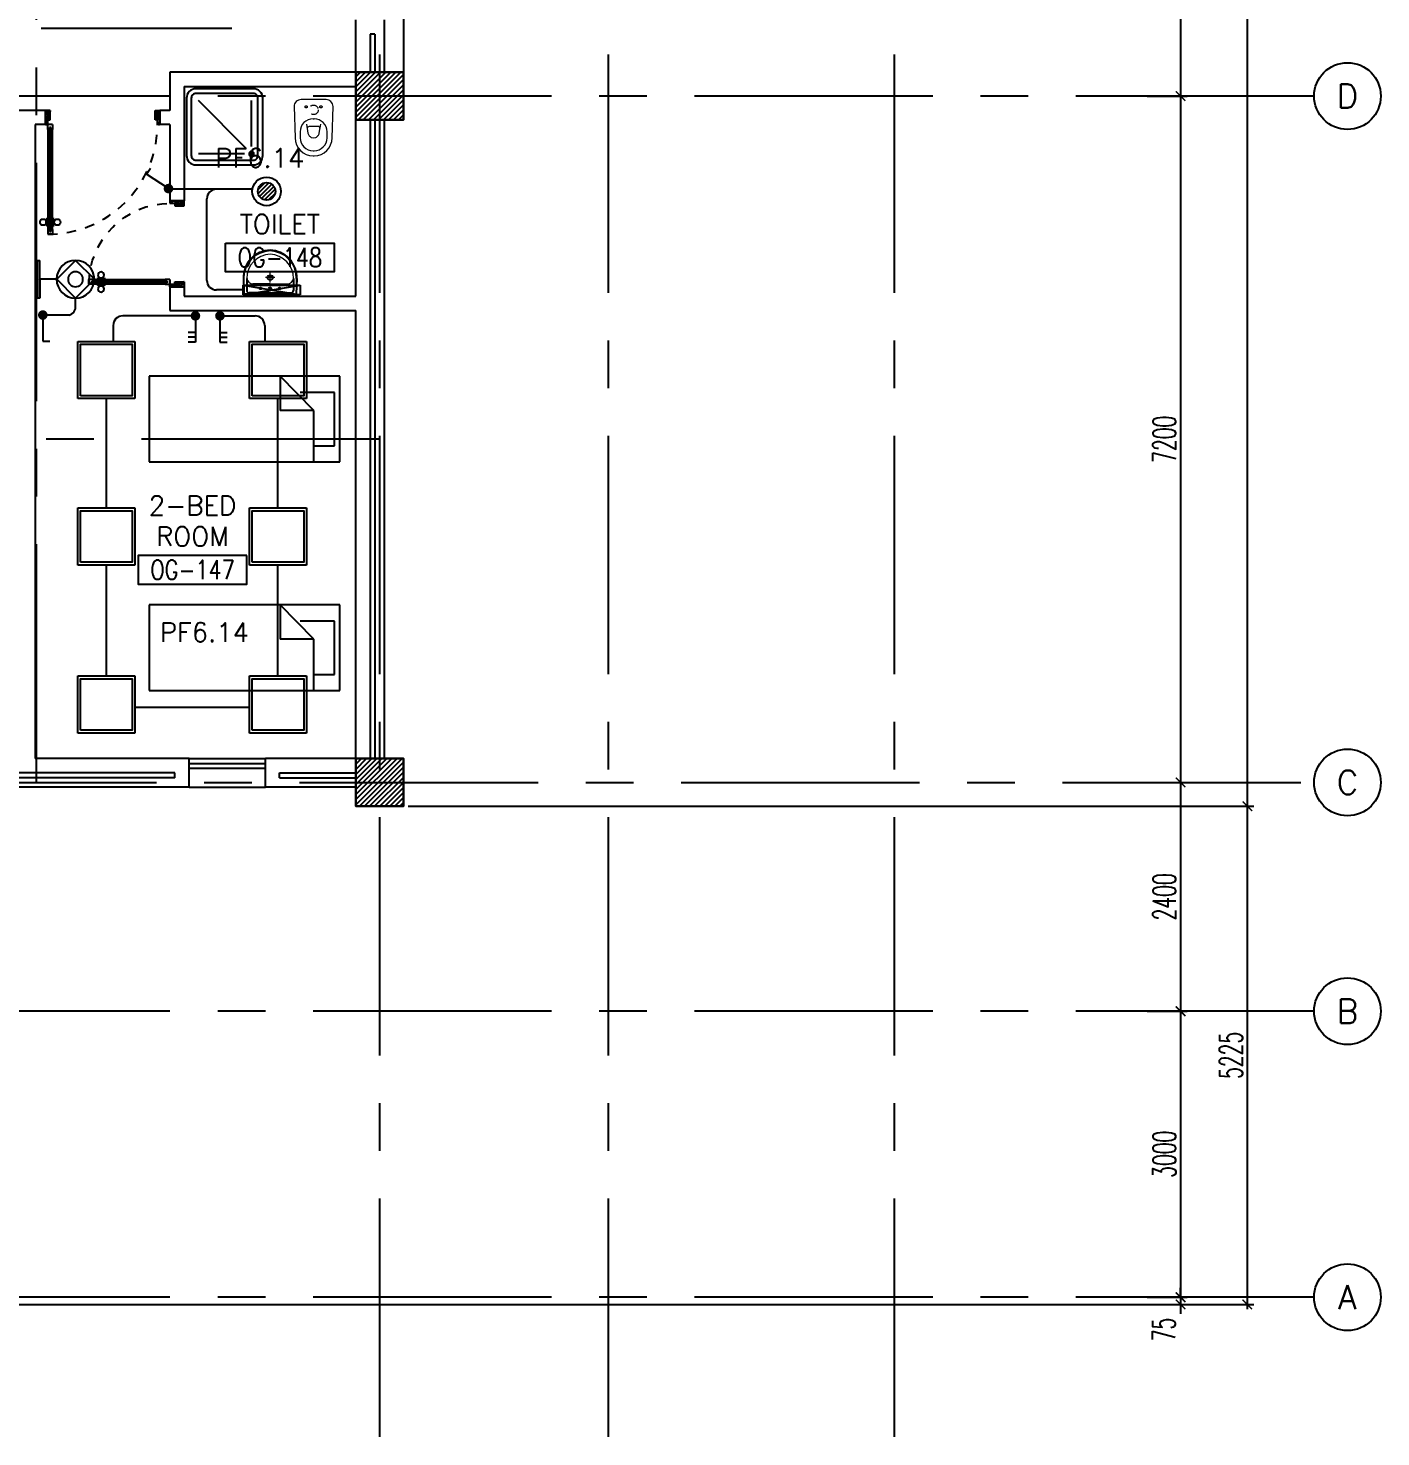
# Model space of a CAD drawing. Extents: x -0.3 to 93.5, y -1.1 to 78.4.
# Drawn here: x 79.34 to 93.53, y -1.11 to 13.66 of the extents above; entities that cross this region are included whole.
import ezdxf
from ezdxf.enums import TextEntityAlignment as Align

# ---------------------------------------------------------------- set-up
doc = ezdxf.new("R2010")
doc.units = 0
doc.header["$MEASUREMENT"] = 0
doc.header["$PDMODE"] = 34
for name, pattern in [('CENTERX2', [4, 2.5, -0.5, 0.5, -0.5]), ('DASHED', [0.75, 0.5, -0.25]), ('HIDDEN', [0.375, 0.25, -0.125]), ('HIDDEN2', [0.1875, 0.125, -0.0625])]:
    doc.linetypes.add(name, pattern=pattern)
doc.layers.get('0').update_dxf_attribs({"linetype": 'CONTINUOUS'})
doc.layers.get('DEFPOINTS').update_dxf_attribs({"linetype": 'CONTINUOUS'})
for name, color, linetype in [('AX-CR', 11, 'CONTINUOUS'), ('AX-DIM', 11, 'CONTINUOUS'), ('AX-TXT', 2, 'CONTINUOUS'), ('AXES', 11, 'CENTERX2'), ('COL', 11, 'CONTINUOUS'), ('DOOR', 7, 'CONTINUOUS'), ('E-CLINE', 2, 'CONTINUOUS'), ('E-LEGEND', 3, 'CONTINUOUS'), ('E-LITE', 4, 'CONTINUOUS'), ('E-SWITCH', 4, 'CONTINUOUS'), ('E-TEXT', 4, 'CONTINUOUS'), ('FIX', 11, 'CONTINUOUS'), ('FUR', 11, 'CONTINUOUS'), ('HAT', 11, 'CONTINUOUS'), ('INSUL', 11, 'CONTINUOUS'), ('PROJ-L', 11, 'CONTINUOUS'), ('RM-BOX', 11, 'CONTINUOUS'), ('RM-NAME', 11, 'CONTINUOUS'), ('RM-NO', 11, 'CONTINUOUS'), ('WALL', 11, 'CONTINUOUS'), ('WIN', 11, 'CONTINUOUS')]:
    doc.layers.add(name, color=color, linetype=linetype)
doc.styles.add('ROMANS', font='ROMANS.shx', dxfattribs={"width": 0.6})
doc.dimstyles.new('STANDARD in', dxfattribs={"dimtxt": 0.24, "dimasz": 0.1, "dimexe": 0.07, "dimexo": 0.05, "dimgap": 0.05, "dimtad": 1, "dimdec": 0, "dimlfac": 1000, "dimzin": 0, "dimdsep": 46, "dimtxsty": 'ROMANS', "dimblk": 'ARCHTICK', "dimcen": 0.05, "dimdle": 0.05, "dimclrd": 7, "dimclre": 7, "dimclrt": 2, "dimadec": 0, "dimazin": 0, "dimtfac": 1, "dimtdec": 0, "dimtmove": 2, "dimatfit": 3, "dimldrblk": 'ARCHTICK', "dimfxl": 0, "dimtolj": 1, "dimtzin": 0, "dimarcsym": 0})

# ---------------------------------------------------------------- blocks, each defined once
blk = doc.blocks.new('_ARCHTICK')
at = {"color": 0, "linetype": 'ByBlock', "const_width": 0.15}
blk.add_lwpolyline([(-0.5, -0.5), (0.5, 0.5)], dxfattribs=at)
blk = doc.blocks.new('*D141')
at = {"layer": 'AX-DIM', "color": 7, "lineweight": -2, "ltscale": 0.3}
for p, q in [((91.482, 5.5), (92.202, 5.5)), ((92.132, 5.55), (92.132, 0.225)), ((49.537, 0.275), (92.202, 0.275))]:
    blk.add_line(p, q, dxfattribs=at)
at = {"layer": 'DEFPOINTS', "color": 0, "ltscale": 0.3}
for p in [(91.432, 5.5), (49.487, 0.275), (92.132, 0.275)]:
    blk.add_point(p, dxfattribs=at)
at = {"layer": 'AX-DIM', "color": 7, "lineweight": -2, "ltscale": 0.3, "xscale": 0.1, "yscale": 0.1, "zscale": 0.1}
for p, rotation in [((92.132, 5.5), 90), ((92.132, 0.275), 270)]:
    blk.add_blockref('_ARCHTICK', p, dxfattribs=dict(at, rotation=rotation))
at = {"layer": 'AX-DIM', "color": 2, "ltscale": 0.3, "insert": (91.962, 2.887), "char_height": 0.24, "attachment_point": 5, "rotation": 90, "style": 'ROMANS'}
blk.add_mtext('\\A1;5225', dxfattribs=at)
blk = doc.blocks.new('AXR')
at = {"layer": 'AX-CR'}
blk.add_circle((350, 0), 350, dxfattribs=at)
at = {"layer": 'AX-TXT', "style": 'ROMANS'}
blk.add_attdef('AX', text='', height=250, dxfattribs=at).set_placement((350, 0), align=Align.MIDDLE)
blk = doc.blocks.new('*D125')
at = {"layer": 'AX-DIM', "color": 7, "lineweight": -2, "ltscale": 0.3}
for p, q in [((92.132, 64.87), (92.132, 5.45)), ((83.332, 64.82), (92.202, 64.82)), ((83.332, 5.5), (92.202, 5.5))]:
    blk.add_line(p, q, dxfattribs=at)
at = {"layer": 'DEFPOINTS', "color": 0, "ltscale": 0.3}
for p in [(83.282, 64.82), (83.282, 5.5), (92.132, 5.5)]:
    blk.add_point(p, dxfattribs=at)
at = {"layer": 'AX-DIM', "color": 7, "lineweight": -2, "ltscale": 0.3, "xscale": 0.1, "yscale": 0.1, "zscale": 0.1}
for p, rotation in [((92.132, 64.82), 90), ((92.132, 5.5), 270)]:
    blk.add_blockref('_ARCHTICK', p, dxfattribs=dict(at, rotation=rotation))
at = {"layer": 'AX-DIM', "color": 2, "ltscale": 0.3, "insert": (91.962, 35.16), "char_height": 0.24, "attachment_point": 5, "rotation": 90, "style": 'ROMANS'}
blk.add_mtext('\\A1;59320', dxfattribs=at)
blk = doc.blocks.new('*D126')
at = {"layer": 'AX-DIM', "color": 7, "lineweight": -2, "ltscale": 0.3}
for p, q in [((91.082, 12.95), (91.502, 12.95)), ((91.432, 13), (91.432, 5.7)), ((91.082, 5.75), (91.502, 5.75))]:
    blk.add_line(p, q, dxfattribs=at)
at = {"layer": 'DEFPOINTS', "color": 0, "ltscale": 0.3}
for p in [(91.032, 12.95), (91.032, 5.75), (91.432, 5.75)]:
    blk.add_point(p, dxfattribs=at)
at = {"layer": 'AX-DIM', "color": 7, "lineweight": -2, "ltscale": 0.3, "xscale": 0.1, "yscale": 0.1, "zscale": 0.1}
for p, rotation in [((91.432, 12.95), 90), ((91.432, 5.75), 270)]:
    blk.add_blockref('_ARCHTICK', p, dxfattribs=dict(at, rotation=rotation))
at = {"layer": 'AX-DIM', "color": 2, "ltscale": 0.3, "insert": (91.262, 9.35), "char_height": 0.24, "attachment_point": 5, "rotation": 90, "style": 'ROMANS'}
blk.add_mtext('\\A1;7200', dxfattribs=at)
blk = doc.blocks.new('*X96')
at = {"color": 0}
for p, q in [((253129, 118266), (253613, 118750)), ((253129, 118319), (253560, 118750)), ((253129, 118372), (253507, 118750)), ((253129, 118425), (253454, 118750)), ((253129, 118478), (253401, 118750)), ((253129, 118531), (253348, 118750)), ((253129, 118584), (253294, 118750)), ((253129, 118637), (253241, 118750)), ((253129, 118690), (253188, 118750)), ((253129, 118743), (253135, 118750)), ((253166, 118250), (253629, 118713)), ((253219, 118250), (253629, 118660)), ((253272, 118250), (253629, 118607)), ((253325, 118250), (253629, 118553)), ((253378, 118250), (253629, 118500)), ((253431, 118250), (253629, 118447)), ((253484, 118250), (253629, 118394)), ((253537, 118250), (253629, 118341)), ((253590, 118250), (253629, 118288))]:
    blk.add_line(p, q, dxfattribs=at)
blk = doc.blocks.new('COL50')
at = {"layer": 'COL'}
blk.add_lwpolyline([(-250, 250), (-250, -250), (250, -250), (250, 250)], close=True, dxfattribs=at)
blk = doc.blocks.new('*D127')
at = {"layer": 'AX-DIM', "color": 7, "lineweight": -2, "ltscale": 0.3}
for p, q in [((91.432, 5.8), (91.432, 3.3)), ((91.082, 5.75), (91.502, 5.75)), ((91.082, 3.35), (91.502, 3.35))]:
    blk.add_line(p, q, dxfattribs=at)
at = {"layer": 'DEFPOINTS', "color": 0, "ltscale": 0.3}
for p in [(91.032, 5.75), (91.032, 3.35), (91.432, 3.35)]:
    blk.add_point(p, dxfattribs=at)
at = {"layer": 'AX-DIM', "color": 7, "lineweight": -2, "ltscale": 0.3, "xscale": 0.1, "yscale": 0.1, "zscale": 0.1}
for p, rotation in [((91.432, 5.75), 90), ((91.432, 3.35), 270)]:
    blk.add_blockref('_ARCHTICK', p, dxfattribs=dict(at, rotation=rotation))
at = {"layer": 'AX-DIM', "color": 2, "ltscale": 0.3, "insert": (91.262, 4.55), "char_height": 0.24, "attachment_point": 5, "rotation": 90, "style": 'ROMANS'}
blk.add_mtext('\\A1;2400', dxfattribs=at)
blk = doc.blocks.new('*D128')
at = {"layer": 'AX-DIM', "color": 7, "lineweight": -2, "ltscale": 0.3}
for p, q in [((91.432, 3.4), (91.432, 0.3)), ((91.082, 3.35), (91.502, 3.35)), ((91.082, 0.35), (91.502, 0.35))]:
    blk.add_line(p, q, dxfattribs=at)
at = {"layer": 'DEFPOINTS', "color": 0, "ltscale": 0.3}
for p in [(91.032, 3.35), (91.032, 0.35), (91.432, 0.35)]:
    blk.add_point(p, dxfattribs=at)
at = {"layer": 'AX-DIM', "color": 7, "lineweight": -2, "ltscale": 0.3, "xscale": 0.1, "yscale": 0.1, "zscale": 0.1}
for p, rotation in [((91.432, 3.35), 90), ((91.432, 0.35), 270)]:
    blk.add_blockref('_ARCHTICK', p, dxfattribs=dict(at, rotation=rotation))
at = {"layer": 'AX-DIM', "color": 2, "ltscale": 0.3, "insert": (91.262, 1.85), "char_height": 0.24, "attachment_point": 5, "rotation": 90, "style": 'ROMANS'}
blk.add_mtext('\\A1;3000', dxfattribs=at)
blk = doc.blocks.new('*D129')
at = {"layer": 'AX-DIM', "color": 7, "lineweight": -2, "ltscale": 0.3}
for p, q in [((91.432, 0.35), (91.432, 0.45)), ((91.082, 0.35), (91.502, 0.35)), ((91.432, 0.35), (91.432, 0.275)), ((91.082, 0.275), (91.502, 0.275)), ((91.432, 0.275), (91.432, 0.175))]:
    blk.add_line(p, q, dxfattribs=at)
at = {"layer": 'DEFPOINTS', "color": 0, "ltscale": 0.3}
for p in [(91.032, 0.35), (91.032, 0.275), (91.432, 0.275)]:
    blk.add_point(p, dxfattribs=at)
at = {"layer": 'AX-DIM', "color": 7, "lineweight": -2, "ltscale": 0.3, "xscale": 0.1, "yscale": 0.1, "zscale": 0.1}
for p, rotation in [((91.432, 0.35), 270), ((91.432, 0.275), 90)]:
    blk.add_blockref('_ARCHTICK', p, dxfattribs=dict(at, rotation=rotation))
at = {"layer": 'AX-DIM', "color": 2, "ltscale": 0.3, "insert": (91.257, 0.011), "char_height": 0.24, "attachment_point": 5, "rotation": 90, "style": 'ROMANS'}
blk.add_mtext('\\A1;75', dxfattribs=at)
blk = doc.blocks.new('*X95')
at = {"color": 0}
for p, q in [((253129, 125478), (253600, 125950)), ((253129, 125531), (253547, 125950)), ((253129, 125584), (253494, 125950)), ((253129, 125637), (253441, 125950)), ((253129, 125690), (253388, 125950)), ((253129, 125743), (253335, 125950)), ((253129, 125796), (253282, 125950)), ((253129, 125849), (253229, 125950)), ((253129, 125902), (253176, 125950)), ((253153, 125450), (253629, 125925)), ((253206, 125450), (253629, 125872)), ((253259, 125450), (253629, 125819)), ((253312, 125450), (253629, 125766)), ((253365, 125450), (253629, 125713)), ((253418, 125450), (253629, 125660)), ((253471, 125450), (253629, 125607)), ((253524, 125450), (253629, 125554)), ((253577, 125450), (253629, 125501))]:
    blk.add_line(p, q, dxfattribs=at)
blk = doc.blocks.new('*D133')
at = {"layer": 'AX-DIM', "color": 7, "lineweight": -2, "ltscale": 0.3}
for p, q in [((91.082, 16.55), (91.502, 16.55)), ((91.432, 16.6), (91.432, 12.9)), ((91.082, 12.95), (91.502, 12.95))]:
    blk.add_line(p, q, dxfattribs=at)
at = {"layer": 'DEFPOINTS', "color": 0, "ltscale": 0.3}
for p in [(91.032, 16.55), (91.032, 12.95), (91.432, 12.95)]:
    blk.add_point(p, dxfattribs=at)
at = {"layer": 'AX-DIM', "color": 7, "lineweight": -2, "ltscale": 0.3, "xscale": 0.1, "yscale": 0.1, "zscale": 0.1}
for p, rotation in [((91.432, 16.55), 90), ((91.432, 12.95), 270)]:
    blk.add_blockref('_ARCHTICK', p, dxfattribs=dict(at, rotation=rotation))
at = {"layer": 'AX-DIM', "color": 2, "ltscale": 0.3, "insert": (91.262, 14.75), "char_height": 0.24, "attachment_point": 5, "rotation": 90, "style": 'ROMANS'}
blk.add_mtext('\\A1;3600', dxfattribs=at)
blk = doc.blocks.new('DOOR90')
at = {"layer": 'DOOR', "color": 0, "linetype": 'ByBlock'}
for p, q in [((-150, 0), (-150, -25)), ((-150, 0), (0, 0)), ((0, -50), (0, 0)), ((-1000, -25), (-1000, -75)), ((-1000, -75), (-1000, -25)), ((-950, -25), (-1000, -25)), ((-950, -75), (-1000, -75)), ((-970, -42), (-970, -58)), ((-950, -42), (-970, -42)), ((-950, -58), (-970, -58)), ((-950, -25), (-950, -42)), ((-950, -58), (-950, -75)), ((-918, -25), (-918, -18)), ((-828, -18), (-918, -18)), ((-918, -75), (-918, -82)), ((-828, -82), (-918, -82)), ((-905, -18), (-905, -9)), ((-905, -9), (-840, -9)), ((-905, -18), (-840, -18)), ((-905, -82), (-905, -91)), ((-905, -82), (-840, -82)), ((-905, -91), (-840, -91)), ((-840, -18), (-840, -9)), ((-840, -82), (-840, -91)), ((-828, -25), (-828, -18)), ((-828, -75), (-828, -82)), ((-200, -42), (-200, -25)), ((-200, -25), (-150, -25)), ((-180, -42), (-200, -42)), ((-200, -75), (-200, -58)), ((-200, -58), (-180, -58)), ((-150, -75), (-200, -75)), ((-180, -58), (-180, -42)), ((-150, -75), (-150, -25)), ((-150, -25), (-100, -25)), ((-100, -25), (-100, -50)), ((-100, -50), (0, -50)), ((-150, -900), (-150, -875)), ((-150, -875), (-100, -875)), ((-100, -850), (0, -850)), ((-100, -875), (-100, -850)), ((0, -850), (0, -900)), ((0, -900), (-150, -900)), ((-150, -900), (0, -900))]:
    blk.add_line(p, q, dxfattribs=at)
at = {"layer": 'DOOR', "color": 9, "linetype": 'ByBlock'}
for p, q in [((0, -50), (-114, 0)), ((0, -50), (-40, 0)), ((0, -50), (-100, -37)), ((0, -850), (-114, -900)), ((0, -850), (-100, -863)), ((0, -850), (-40, -900))]:
    blk.add_line(p, q, dxfattribs=at)
at = {"layer": 'DOOR', "linetype": 'ByBlock'}
for p, q in [((-200, -25), (-950, -25)), ((-200, -42), (-950, -42)), ((-200, -58), (-950, -58)), ((-950, -75), (-200, -75))]:
    blk.add_line(p, q, dxfattribs=at)
at = {"layer": 'DOOR', "color": 0, "linetype": 'ByBlock'}
for centre in [(-873, 24), (-873, -124)]:
    blk.add_circle(centre, 32.4, dxfattribs=at)
at = {"layer": 'DOOR', "color": 9, "linetype": 'ByBlock'}
for centre, radius, start, end in [((0, -50), 154, 161.1053, 166.2858), ((0, -50), 134, 158.1598, 169.28), ((0, -50), 94.4, 148.0182, 180), ((0, -50), 74.4, 137.7764, 180), ((0, -50), 114, 154.0838, 167.3774), ((0, -50), 54.4, 113.2074, 180), ((0, -50), 34.4, 90, 180), ((0, -50), 14.4, 90, 180), ((0, -850), 134, 190.72, 201.8402), ((0, -850), 94.4, 180, 211.9818), ((0, -850), 74.4, 180, 222.2236), ((0, -850), 54.4, 180, 246.7926), ((0, -850), 34.4, 180, 270), ((0, -850), 14.4, 180, 270), ((0, -850), 154, 193.7142, 198.8947)]:
    blk.add_arc(centre, radius, start, end, dxfattribs=at)
at = {"layer": 'DOOR', "linetype": 'HIDDEN', "ltscale": 0.5}
blk.add_arc((-150, -25), 850, 180, 270, dxfattribs=at)
blk = doc.blocks.new('RM1')
at = {"layer": 'RM-BOX'}
blk.add_lwpolyline([(570, -200), (-570, -200), (-570, -500), (570, -500)], close=True, dxfattribs=at)
at = {"layer": 'RM-NAME', "style": 'ROMANS'}
for tag, p in [('ROOMNAME1', (0, 324)), ('ROOMNAME2', (0, 0))]:
    blk.add_attdef(tag, text='', height=200, dxfattribs=at).set_placement(p, align=Align.MIDDLE)
at = {"layer": 'RM-NO', "style": 'ROMANS', "width": 0.8}
blk.add_attdef('ROOMNO', text='', height=200, dxfattribs=at).set_placement((0, -350), align=Align.MIDDLE)
blk = doc.blocks.new('DOOR100')
at = {"layer": 'DOOR', "color": 0, "linetype": 'ByBlock'}
for p, q in [((-82, 1205), (-91, 1205)), ((-91, 1205), (-91, 1140)), ((-75, 1218), (-82, 1218)), ((-82, 1128), (-82, 1218)), ((-82, 1205), (-82, 1140)), ((-25, 1300), (-75, 1300)), ((-75, 1300), (-25, 1300)), ((-75, 1250), (-75, 1300)), ((-58, 1250), (-75, 1250)), ((-42, 1270), (-58, 1270)), ((-58, 1250), (-58, 1270)), ((-42, 1250), (-42, 1270)), ((-25, 1250), (-42, 1250)), ((-25, 1250), (-25, 1300)), ((-25, 1218), (-18, 1218)), ((-18, 1128), (-18, 1218)), ((-18, 1205), (-9, 1205)), ((-18, 1205), (-18, 1140)), ((-9, 1205), (-9, 1140)), ((-82, 1140), (-91, 1140)), ((-75, 1128), (-82, 1128)), ((-25, 1128), (-18, 1128)), ((-18, 1140), (-9, 1140)), ((-1200, 0), (-1200, 150)), ((-1200, 150), (-1175, 150)), ((-1200, 150), (-1200, 0)), ((-1175, 150), (-1175, 100)), ((-75, 200), (-58, 200)), ((-75, 150), (-75, 200)), ((-75, 150), (-25, 150)), ((-58, 200), (-58, 180)), ((-58, 180), (-42, 180)), ((-42, 200), (-25, 200)), ((-42, 180), (-42, 200)), ((-25, 200), (-25, 150)), ((0, 150), (-25, 150)), ((-25, 150), (-25, 100)), ((0, 150), (0, 0)), ((-1150, 0), (-1200, 0)), ((-1175, 100), (-1150, 100)), ((-1150, 100), (-1150, 0)), ((-50, 100), (-50, 0)), ((-25, 100), (-50, 100)), ((-50, 0), (0, 0))]:
    blk.add_line(p, q, dxfattribs=at)
at = {"layer": 'DOOR', "linetype": 'ByBlock'}
for p, q in [((-75, 1250), (-75, 200)), ((-58, 200), (-58, 1250)), ((-42, 200), (-42, 1250)), ((-25, 200), (-25, 1250)), ((0, 0), (0, 150))]:
    blk.add_line(p, q, dxfattribs=at)
at = {"layer": 'DOOR', "color": 9, "linetype": 'ByBlock'}
for p, q in [((-1150, 0), (-1200, 114)), ((-1150, 0), (-1200, 40)), ((-1150, 0), (-1163, 100)), ((-50, 0), (0, 114)), ((-50, 0), (-37, 100)), ((-50, 0), (0, 40))]:
    blk.add_line(p, q, dxfattribs=at)
at = {"layer": 'DOOR', "color": 0, "linetype": 'ByBlock'}
for centre in [(-124, 1173), (24, 1173)]:
    blk.add_circle(centre, 32.4, dxfattribs=at)
at = {"layer": 'DOOR', "linetype": 'HIDDEN', "ltscale": 0.5}
blk.add_arc((-25, 150), 1150, 90, 180.0001, dxfattribs=at)
at = {"layer": 'DOOR', "color": 9, "linetype": 'ByBlock'}
for centre, radius, start, end in [((-1150, 0), 154, 103.7142, 108.8947), ((-50, 0), 154, 71.1053, 76.2858), ((-1150, 0), 134, 100.72, 111.8402), ((-1150, 0), 94.4, 90, 121.9818), ((-1150, 0), 74.4, 90, 132.2236), ((-1150, 0), 54.4, 90, 156.7926), ((-1150, 0), 34.4, 90, 180), ((-1150, 0), 14.4, 90, 180), ((-50, 0), 94.4, 58.0182, 90), ((-50, 0), 74.4, 47.7764, 90), ((-50, 0), 54.4, 23.2074, 90), ((-50, 0), 34.4, 0, 90), ((-50, 0), 14.4, 0, 90), ((-50, 0), 134, 68.1598, 79.28), ((-50, 0), 114, 64.0838, 77.3774)]:
    blk.add_arc(centre, radius, start, end, dxfattribs=at)
blk = doc.blocks.new('LAV1')
at = {"layer": 'FIX', "linetype": 'ByBlock', "ltscale": 0.3}
for p, q in [((-280, 210), (-275, 50)), ((-245, 210), (-245, 85)), ((245, 210), (245, 85)), ((280, 210), (275, 50)), ((0, 60), (-220, 60)), ((0, 60), (220, 60))]:
    blk.add_line(p, q, dxfattribs=at)
at = {"layer": 'FIX', "linetype": 'Continuous', "lineweight": 20}
for p, q in [((-275, 210), (-275, 50)), ((0, 155), (-181, 155)), ((0, 155), (181, 155)), ((275, 210), (275, 50)), ((0, 50), (-275, 50)), ((0, 50), (-252, 50)), ((0, 50), (252, 50)), ((0, 50), (275, 50))]:
    blk.add_line(p, q, dxfattribs=at)
at = {"layer": 'FIX', "linetype": 'DASHED', "lineweight": 20, "ltscale": 0.05}
for p, q in [((50, 220), (-50, 220)), ((0, 170), (0, 270)), ((0, 170), (0, 270))]:
    blk.add_line(p, q, dxfattribs=at)
at = {"layer": 'FIX', "lineweight": 20}
for p, q in [((16, 107), (-15, 107)), ((0, 92), (0, 123))]:
    blk.add_line(p, q, dxfattribs=at)
for centre, radius in [((0, 220), 29.5), ((0, 220), 22.5), ((0, 107), 15.5)]:
    blk.add_circle(centre, radius, dxfattribs=at)
at = {"layer": 'FIX', "linetype": 'HIDDEN', "lineweight": 20, "ltscale": 0.05}
for centre in [(-100, 107), (100, 107)]:
    blk.add_circle(centre, 12.4, dxfattribs=at)
at = {"layer": 'FIX', "linetype": 'ByBlock', "ltscale": 0.3}
for centre, radius, start, end in [((7, 220), 287, 91.3776, 182.0064), ((-7, 220), 287, 357.9936, 88.6224), ((-220, 85), 24.9, 179.7021, 269.9486), ((220, 85), 24.9, 270.0514, 0.2979)]:
    blk.add_arc(centre, radius, start, end, dxfattribs=at)
at = {"layer": 'FIX', "linetype": 'Continuous', "lineweight": 20}
for centre, radius, start, end in [((8, 217), 283, 91.6988, 181.351), ((8, 212), 253, 91.7328, 180.4884), ((-8, 217), 283, 358.649, 88.3012), ((-8, 212), 253, 359.5116, 88.2672), ((-179, 222), 66.9, 190.2006, 268.0786), ((179, 222), 66.9, 271.9214, 349.7994)]:
    blk.add_arc(centre, radius, start, end, dxfattribs=at)
blk = doc.blocks.new('SHR1')
at = {"layer": 'FIX'}
for p, q in [((-196, 196), (-700, 700)), ((-143, 218), (-143, 700)), ((-218, 143), (-700, 143))]:
    blk.add_line(p, q, dxfattribs=at)
for points in [[(-825, 125), (-825, 725, -0.414214), (-725, 825), (-125, 825, -0.414214), (-25, 725), (-25, 125, -0.414214), (-125, 25), (-725, 25, -0.414214)], [(-775, 125), (-775, 725, -0.414214), (-725, 775), (-125, 775, -0.414214), (-75, 725), (-75, 125, -0.414214), (-125, 75), (-725, 75, -0.414214)]]:
    blk.add_lwpolyline(points, format="xyb", close=True, dxfattribs=at)
for radius in [25, 15]:
    blk.add_circle((-143, 143), radius, dxfattribs=at)
blk = doc.blocks.new('WC1')
at = {"layer": 'FIX', "lineweight": 20}
for p, q in [((-210, 204), (-538, 194)), ((-727, 5), (-727, -5)), ((-674, 5), (-674, -5)), ((-534, 24), (-540, 0)), ((-540, 0), (-534, -24)), ((-475, 141), (-538, 141)), ((-395, 76), (-490, 60)), ((-339, 5), (-339, -5)), ((-538, -141), (-475, -141)), ((-490, -60), (-395, -76)), ((-538, -194), (-210, -204))]:
    blk.add_line(p, q, dxfattribs=at)
at = {"layer": 'FIX', "linetype": 'Continuous', "lineweight": 20}
blk.add_line((-420, -47), (-420, 45), dxfattribs=at)
at = {"layer": 'FIX', "lineweight": 20}
blk.add_lwpolyline([(-213, -204), (-210, -204, 0.414214), (-137, -131), (-137, 0), (-137, 131, 0.414214), (-210, 204)], format="xyb", dxfattribs=at)
at = {"layer": 'FIX', "linetype": 'HIDDEN2', "lineweight": 20, "ltscale": 0.3}
blk.add_circle((-245, 0), 49.8, dxfattribs=at)
at = {"layer": 'FIX', "linetype": 'HIDDEN', "lineweight": 20, "ltscale": 0.05}
for centre in [(-213, 78), (-213, -77)]:
    blk.add_circle(centre, 11.6, dxfattribs=at)
at = {"layer": 'FIX', "lineweight": 20}
for centre, radius, start, end in [((-538, 5), 189, 90, 180), ((-538, 5), 136, 90, 180), ((-473, -7), 68.2, 128.9242, 152.8468), ((-464, -18), 82, 108.496, 128.9242), ((-475, 5), 136, 360, 90), ((-538, -5), 189, 180, 270), ((-538, -5), 136, 180, 270), ((-473, 7), 68.2, 207.1532, 231.0758), ((-464, 18), 82, 231.0758, 251.504), ((-475, -5), 136, 270, 0)]:
    blk.add_arc(centre, radius, start, end, dxfattribs=at)
at = {"layer": 'FIX', "linetype": 'Continuous', "lineweight": 20}
for centre, start, end in [((-443, 46), 357.6662, 91.6121), ((-442, -46), 268.3879, 2.3338)]:
    blk.add_arc(centre, 22.3, start, end, dxfattribs=at)
blk = doc.blocks.new('*X49')
at = {"color": 0}
for p, q in [((21548.527, 18540.142), (21548.801, 18540.415)), ((21548.529, 18539.966), (21548.977, 18540.414)), ((21548.584, 18539.845), (21549.098, 18540.359)), ((21548.672, 18539.756), (21549.187, 18540.271)), ((21548.793, 18539.7), (21549.243, 18540.15)), ((21548.966, 18539.696), (21549.246, 18539.977))]:
    blk.add_line(p, q, dxfattribs=at)
blk = doc.blocks.new('SPOT')
at = {"layer": 'E-LITE'}
for radius in [0.6, 0.369]:
    blk.add_circle((0, 0), radius, dxfattribs=at)
at = {"layer": 'E-LITE', "color": 8}
blk.add_blockref('*X49', (-21548.886, -18540.056), dxfattribs=at)
blk = doc.blocks.new('MR20')
at = {"layer": 'E-LITE'}
for p, q in [((-300, 100), (-300, 0)), ((-300, 100), (-300, 0)), ((-300, 0), (300, 0)), ((-300, 0), (300, 0)), ((-300, 0), (300, 0)), ((-300, 0), (-300, 0)), ((300, 0), (300, 100)), ((300, 0), (300, 100)), ((300, 0), (300, 0))]:
    blk.add_line(p, q, dxfattribs=at)
at = {"layer": 'E-LITE', "color": 3}
blk.add_line((300, 100), (-300, 100), dxfattribs=at)
at = {"layer": 'E-LITE', "color": 8}
for p, q in [((300, 0), (-300, 100)), ((300, 100), (-300, 0))]:
    blk.add_line(p, q, dxfattribs=at)
blk = doc.blocks.new('NL')
at = {"layer": 'E-LEGEND'}
blk.add_line((0, -193), (25, -193), dxfattribs=at)
at = {"layer": 'E-LITE'}
for p, q in [((0, 5), (0, 203)), ((25, 203), (0, 203)), ((25, 5), (25, 203)), ((0, 5), (0, -193)), ((25, 5), (25, -193))]:
    blk.add_line(p, q, dxfattribs=at)
at = {"layer": 'E-LITE', "color": 2}
blk.add_line((201, 5), (25, 5), dxfattribs=at)
at = {"layer": 'E-LITE', "color": 5}
blk.add_circle((398, 5), 198, dxfattribs=at)
at = {"layer": 'E-SWITCH', "color": 2}
for p, q in [((201, 5), (398, 203)), ((398, 203), (596, 5)), ((398, -193), (201, 5)), ((596, 5), (398, -193))]:
    blk.add_line(p, q, dxfattribs=at)
at = {"layer": 'E-SWITCH'}
blk.add_circle((398, 5), 78.5, dxfattribs=at)
blk = doc.blocks.new('L42')
at = {"layer": 'E-LITE'}
for p, q in [((0.3, 0.3), (-0.3, 0.3)), ((-0.3, 0.3), (-0.3, -0.3)), ((0.3, -0.3), (0.3, 0.3)), ((-0.3, -0.3), (0.3, -0.3))]:
    blk.add_line(p, q, dxfattribs=at)
at = {"layer": 'E-LITE', "color": 8}
blk.add_lwpolyline([(-0.27, 0.27), (-0.27, -0.27), (0.27, -0.27), (0.27, 0.27)], close=True, dxfattribs=at)
blk = doc.blocks.new('1G1W')
for p, q in [((0, 0), (0.55, 0)), ((0.55, 0), (0.55, -0.15))]:
    blk.add_line(p, q)
at = {"const_width": 0.1}
blk.add_lwpolyline([(-0.05, 0, 1), (0.05, 0, 1)], format="xyb", close=True, dxfattribs=at)
blk = doc.blocks.new('3G1W')
for p, q in [((0, 0), (0.55, 0)), ((0.35, 0), (0.35, -0.15)), ((0.45, 0), (0.45, -0.15)), ((0.55, 0), (0.55, -0.15))]:
    blk.add_line(p, q)
at = {"const_width": 0.1}
blk.add_lwpolyline([(-0.05, 0, 1), (0.05, 0, 1)], format="xyb", close=True, dxfattribs=at)

msp = doc.modelspace()

# ---------------------------------------------------------------- linework, layer by layer
at = {"layer": 'AXES'}
for p, q in [((83.0324, -1.1143), (83.0324, 77.6984)), ((85.4324, -1.1143), (85.4324, 77.6984)), ((88.4324, -1.1143), (88.4324, 77.6984)), ((79.4324, 5.75), (79.4324, 64.52)), ((92.8324, 12.95), (40.7424, 12.95)), ((83.0324, 9.35), (40.7424, 9.35)), ((22.1924, 5.75), (92.8324, 5.75)), ((92.8324, 3.35), (40.7424, 3.35)), ((92.8324, 0.35), (40.7424, 0.35))]:
    msp.add_line(p, q, dxfattribs=at)
at = {"layer": 'E-CLINE', "color": 4}
for p, q in [((79.4801, 13.6619), (81.4801, 13.6619)), ((81.2191, 11.0162), (81.2191, 11.8724)), ((81.5982, 10.9162), (81.3191, 10.9162)), ((80.1646, 9.7768), (80.1646, 8.6295)), ((81.9646, 8.6295), (81.9646, 9.7768)), ((80.1646, 8.0295), (80.1646, 6.8675)), ((81.9646, 6.8675), (81.9646, 8.0295)), ((80.4646, 6.5411), (81.6646, 6.5411))]:
    msp.add_line(p, q, dxfattribs=at)
for centre, start, end in [((81.3191, 11.8724), 90, 180), ((81.3191, 11.0162), 180, 270)]:
    msp.add_arc(centre, 0.1, start, end, dxfattribs=at)
at = {"layer": 'E-LITE', "linetype": 'ByBlock', "ltscale": 0.3}
msp.add_line((79.8414, 10.7526), (79.8414, 10.83), dxfattribs=at)
at = {"layer": 'E-SWITCH', "color": 4}
for p, q in [((81.6975, 11.9724), (80.7925, 11.9724)), ((79.774, 10.6526), (79.4983, 10.6526)), ((81.0743, 10.6441), (80.3361, 10.6441)), ((81.381, 10.6441), (81.7258, 10.6441)), ((80.2361, 10.5441), (80.2361, 10.3768)), ((81.8258, 10.5441), (81.8258, 10.3768))]:
    msp.add_line(p, q, dxfattribs=at)
for centre, radius, start, end in [((79.7525, 10.7399), 0.0899, 283.8525, 8.14991), ((80.3361, 10.5441), 0.1, 90, 180), ((81.7258, 10.5441), 0.1, 0, 90)]:
    msp.add_arc(centre, radius, start, end, dxfattribs=at)
at = {"layer": 'FUR'}
for p, q in [((82.6141, 10.012), (80.6141, 10.012)), ((80.6141, 10.012), (80.6141, 9.112)), ((81.9891, 10.012), (81.9891, 9.6508)), ((82.3425, 9.6508), (81.9891, 10.012)), ((82.6141, 9.112), (82.6141, 10.012)), ((82.5587, 9.8398), (82.199, 9.8398)), ((82.5587, 9.2819), (82.5587, 9.8398)), ((82.3425, 9.6508), (81.9891, 9.6508)), ((82.3425, 9.112), (82.3425, 9.6508)), ((82.3425, 9.2819), (82.5587, 9.2819)), ((80.6141, 9.112), (82.6141, 9.112)), ((82.6141, 7.6132), (80.6141, 7.6132)), ((80.6141, 7.6132), (80.6141, 6.7132)), ((81.9891, 7.6132), (81.9891, 7.252)), ((82.3425, 7.252), (81.9891, 7.6132)), ((82.6141, 6.7132), (82.6141, 7.6132)), ((82.5587, 7.441), (82.199, 7.441)), ((82.5587, 6.8831), (82.5587, 7.441)), ((82.3425, 7.252), (81.9891, 7.252)), ((82.3425, 6.7132), (82.3425, 7.252)), ((82.3425, 6.8831), (82.5587, 6.8831)), ((80.6141, 6.7132), (82.6141, 6.7132))]:
    msp.add_line(p, q, dxfattribs=at)
at = {"layer": 'INSUL'}
for p, q in [((82.9324, 13.6), (82.9324, 13.2)), ((82.9824, 13.6), (82.9324, 13.6)), ((82.9824, 13.6), (82.9824, 13.2)), ((82.9324, 12.7), (82.9324, 6)), ((82.9824, 12.7), (82.9824, 6)), ((80.8824, 5.85), (77.9824, 5.85)), ((80.8824, 5.8), (77.9824, 5.8)), ((80.8824, 5.8), (80.8824, 5.85)), ((81.9824, 5.85), (82.7824, 5.85)), ((81.9824, 5.8), (81.9824, 5.85)), ((81.9824, 5.8), (82.7824, 5.8))]:
    msp.add_line(p, q, dxfattribs=at)
at = {"layer": 'PROJ-L'}
msp.add_line((83.2824, 19.9), (83.2824, 13.2), dxfattribs=at)
at = {"layer": 'WALL'}
for p, q in [((82.7824, 13.2), (82.7824, 13.75)), ((83.0824, 13.2), (83.0824, 13.75)), ((80.8324, 13.2), (80.8324, 12.8)), ((80.9824, 13.05), (80.9824, 11.85)), ((79.4199, 12.65), (79.4199, 6)), ((80.8324, 12.65), (80.8324, 11.85)), ((82.7824, 10.85), (82.7824, 12.7)), ((83.0824, 6), (83.0824, 12.7)), ((80.8324, 11.85), (80.9824, 11.85)), ((80.8324, 10.95), (80.9824, 10.95)), ((80.8324, 10.95), (80.8324, 10.7)), ((80.9824, 10.95), (80.9824, 10.85)), ((80.9824, 10.85), (82.7824, 10.85)), ((80.8324, 10.7), (82.7824, 10.7)), ((82.7824, 6), (82.7824, 10.7)), ((81.0324, 6), (79.4199, 6)), ((81.0324, 5.7), (81.0324, 6)), ((82.7824, 6), (81.8324, 6)), ((81.8324, 5.7), (81.8324, 6)), ((81.0324, 5.7), (77.8324, 5.7)), ((82.7824, 5.7), (81.8324, 5.7))]:
    msp.add_line(p, q, dxfattribs=at)
at = {"layer": 'WALL', "linetype": 'ByBlock'}
for p, q in [((82.7824, 13.2), (80.8324, 13.2)), ((80.9824, 13.05), (82.7824, 13.05)), ((80.9824, 13.05), (82.7824, 13.05)), ((79.5261, 12.8), (79.1636, 12.8)), ((80.8324, 12.8), (80.7261, 12.8)), ((79.5261, 12.65), (79.4199, 12.65)), ((80.8324, 12.65), (80.7261, 12.65))]:
    msp.add_line(p, q, dxfattribs=at)
at = {"layer": 'WALL', "color": 2, "linetype": 'ByBlock'}
for p, q in [((79.5261, 12.8), (79.5261, 12.65)), ((80.7261, 12.8), (80.7261, 12.65))]:
    msp.add_line(p, q, dxfattribs=at)
at = {"layer": 'WALL', "linetype": 'ByBlock', "ltscale": 0.3}
for points in [[(82.7824, 12.7), (83.2824, 12.7), (83.2824, 13.2), (82.7824, 13.2)], [(82.7824, 5.5), (83.2824, 5.5), (83.2824, 6), (82.7824, 6)]]:
    msp.add_lwpolyline(points, close=True, dxfattribs=at)
at = {"layer": 'WIN'}
for p, q in [((81.0324, 6), (81.8324, 6)), ((81.0324, 5.95), (81.8324, 5.95)), ((81.0324, 5.9), (81.8324, 5.9)), ((81.0324, 5.7), (81.8324, 5.7))]:
    msp.add_line(p, q, dxfattribs=at)

# ---------------------------------------------------------------- block references
at = {"layer": 'AXES', "xscale": 0.0009999999892897904, "yscale": 0.000999999996565748, "zscale": 0.001}
for p, values in [((92.8324, 12.95), {'AX': 'D'}), ((92.8324, 5.75), {'AX': 'C'}), ((92.8324, 3.35), {'AX': 'B'}), ((92.8324, 0.35), {'AX': 'A'})]:
    msp.add_blockref('AXR', p, dxfattribs=at).add_auto_attribs(values)
at = {"layer": 'COL', "xscale": -0.0009999999892897904, "yscale": 0.000999999996565748, "zscale": 0.001}
for p in [(83.0324, 12.95), (83.0324, 5.75)]:
    msp.add_blockref('COL50', p, dxfattribs=at)
at = {"layer": 'DOOR', "color": 0, "linetype": 'ByBlock', "yscale": 0.000999999996565748, "zscale": 0.001, "rotation": 180}
for name, p, xscale in [('DOOR100', (79.5261, 12.8), 0.0009999999892897904), ('DOOR90', (80.9824, 10.95), -0.0009999999892897904)]:
    msp.add_blockref(name, p, dxfattribs=dict(at, xscale=xscale))
at = {"layer": 'E-LITE', "rotation": 180}
for name, p, xscale, yscale, zscale in [('SPOT', (81.8458, 11.95), 0.25, 0.25, 0.25), ('NL', (79.4431, 11.0327), -0.0009999999892897904, 0.0009999999892897904, 0.001)]:
    msp.add_blockref(name, p, dxfattribs=dict(at, xscale=xscale, yscale=yscale, zscale=zscale))
at = {"layer": 'E-LITE', "xscale": -0.0009999999892897904, "yscale": 0.0009999999892897904, "zscale": 0.001}
msp.add_blockref('MR20', (81.8982, 10.8662), dxfattribs=at)
at = {"layer": 'E-LITE', "xscale": -1, "rotation": 180}
for p in [(80.1646, 10.0768), (81.9646, 10.0768), (80.1646, 8.3295), (81.9646, 8.3295), (80.1646, 6.5675), (81.9646, 6.5675)]:
    msp.add_blockref('L42', p, dxfattribs=at)
at = {"layer": 'E-SWITCH', "color": 4, "yscale": 0.5, "zscale": 0.5}
for name, p, xscale, rotation in [('1G1W', (80.8165, 11.9795), 0.5, 146.3484999223702), ('1G1W', (79.4983, 10.6526), -0.5, 90), ('3G1W', (81.0993, 10.6441), 0.5, 270), ('3G1W', (81.356, 10.6441), -0.5, 90)]:
    msp.add_blockref(name, p, dxfattribs=dict(at, xscale=xscale, rotation=rotation))
at = {"layer": 'FIX', "yscale": 0.000999999996565748, "zscale": 0.001, "rotation": 90}
for name, p, xscale in [('SHR1', (81.8304, 12.202), -0.000999999996565748), ('WC1', (82.3384, 13.05), 0.000999999996565748)]:
    msp.add_blockref(name, p, dxfattribs=dict(at, xscale=xscale))
at = {"layer": 'FIX', "linetype": 'ByBlock', "ltscale": 0.3, "xscale": 0.0009999999892897904, "yscale": 0.000999999996565748, "zscale": 0.001}
msp.add_blockref('LAV1', (81.8824, 10.825), dxfattribs=at)
at = {"layer": 'HAT', "xscale": 0.0009999999892897904, "yscale": 0.000999999996565748, "zscale": 0.001}
for name in ['*X95', '*X96']:
    msp.add_blockref(name, (-170.3462, -112.7497), dxfattribs=at)
at = {"layer": 'RM-NAME'}
ref = msp.add_blockref('RM1', (81.9845, 11.6073), dxfattribs=dict(at, xscale=-0.0009999999892897904, yscale=0.000999999996565748, zscale=0.001))
ref.add_attrib('ROOMNO', 'OG-148', dxfattribs={"layer": 'RM-NO', "height": 0.2, "style": 'ROMANS', "width": 0.8}).set_placement((81.9845, 11.2573), align=Align.MIDDLE)
ref.add_attrib('ROOMNAME2', 'TOILET', dxfattribs={"height": 0.2, "style": 'ROMANS'}).set_placement((81.9845, 11.6073), align=Align.MIDDLE)
at = {"layer": 'RM-NAME', "xscale": 0.0009999999892897904, "yscale": 0.000999999996565748, "zscale": 0.001}
msp.add_blockref('RM1', (81.0681, 8.331), dxfattribs=at).add_auto_attribs({'ROOMNO': 'OG-147', 'ROOMNAME2': 'ROOM', 'ROOMNAME1': '2-BED'})

# ---------------------------------------------------------------- texts
at = {"layer": 'E-TEXT', "color": 4, "style": 'ROMANS'}
for p in [(81.17, 12.2004), (80.5891, 7.2252)]:
    msp.add_text(' PF6.14', height=0.2, dxfattribs=at).set_placement(p)

# ---------------------------------------------------------------- dimensions: what is measured, and where the dimension line sits
at = {"layer": 'AX-DIM'}
for base, p1, p2, picture, middle in [((92.1324, 5.5), (83.2824, 64.82), (83.2824, 5.5), '*D125', (91.9624, 35.16)), ((91.4324, 12.95), (91.0324, 16.55), (91.0324, 12.95), '*D133', (91.2624, 14.75)), ((91.4324, 5.75), (91.0324, 12.95), (91.0324, 5.75), '*D126', (91.2624, 9.35)), ((91.4324, 3.35), (91.0324, 5.75), (91.0324, 3.35), '*D127', (91.2624, 4.55)), ((92.1324, 0.275), (91.4324, 5.5), (49.4874, 0.275), '*D141', (91.9624, 2.8875)), ((91.4324, 0.35), (91.0324, 3.35), (91.0324, 0.35), '*D128', (91.2624, 1.85))]:
    dim = msp.add_linear_dim(base=base, p1=p1, p2=p2, angle=270, dimstyle='STANDARD in', dxfattribs=at)
    dim.commit()
    dim.dimension.update_dxf_attribs({"geometry": picture, "text_midpoint": middle})
dim = msp.add_linear_dim(base=(91.4324, 0.275), p1=(91.0324, 0.35), p2=(91.0324, 0.275), angle=270, dimstyle='STANDARD in', dxfattribs=at)
dim.commit()
dim.dimension.update_dxf_attribs({"geometry": '*D129', "text_midpoint": (91.2574, 0.0105), "dimtype": 160})

doc.saveas('drawing.dxf')
